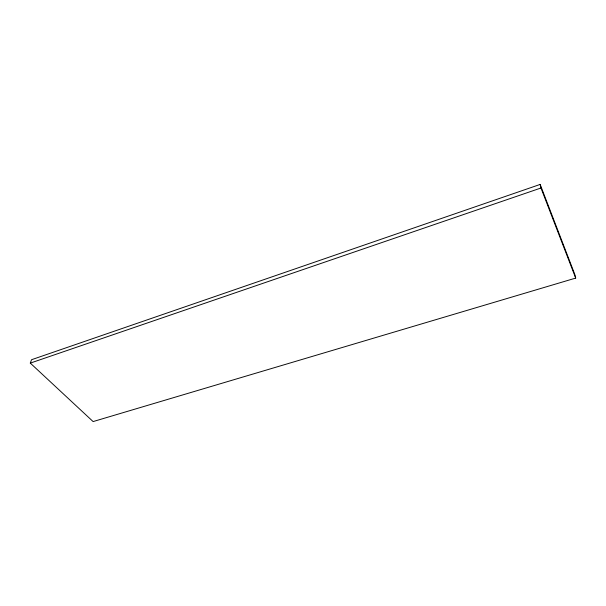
<?xml version="1.0" encoding="UTF-8"?>
<svg xmlns="http://www.w3.org/2000/svg" width="606" height="606" viewBox="0 0 606 606"><rect width="100%" height="100%" fill="white"/><g stroke="black" fill="none" stroke-linecap="round" stroke-linejoin="round"><path stroke-width="0.91" d="M30.3 363.108L31.535 359.722L540.151 184.429L574.799 274.442L575.7 278.086L93.112 421.571L30.3 363.108L540.976 187.996L540.151 184.429M540.976 187.996L575.7 278.086"/></g></svg>
